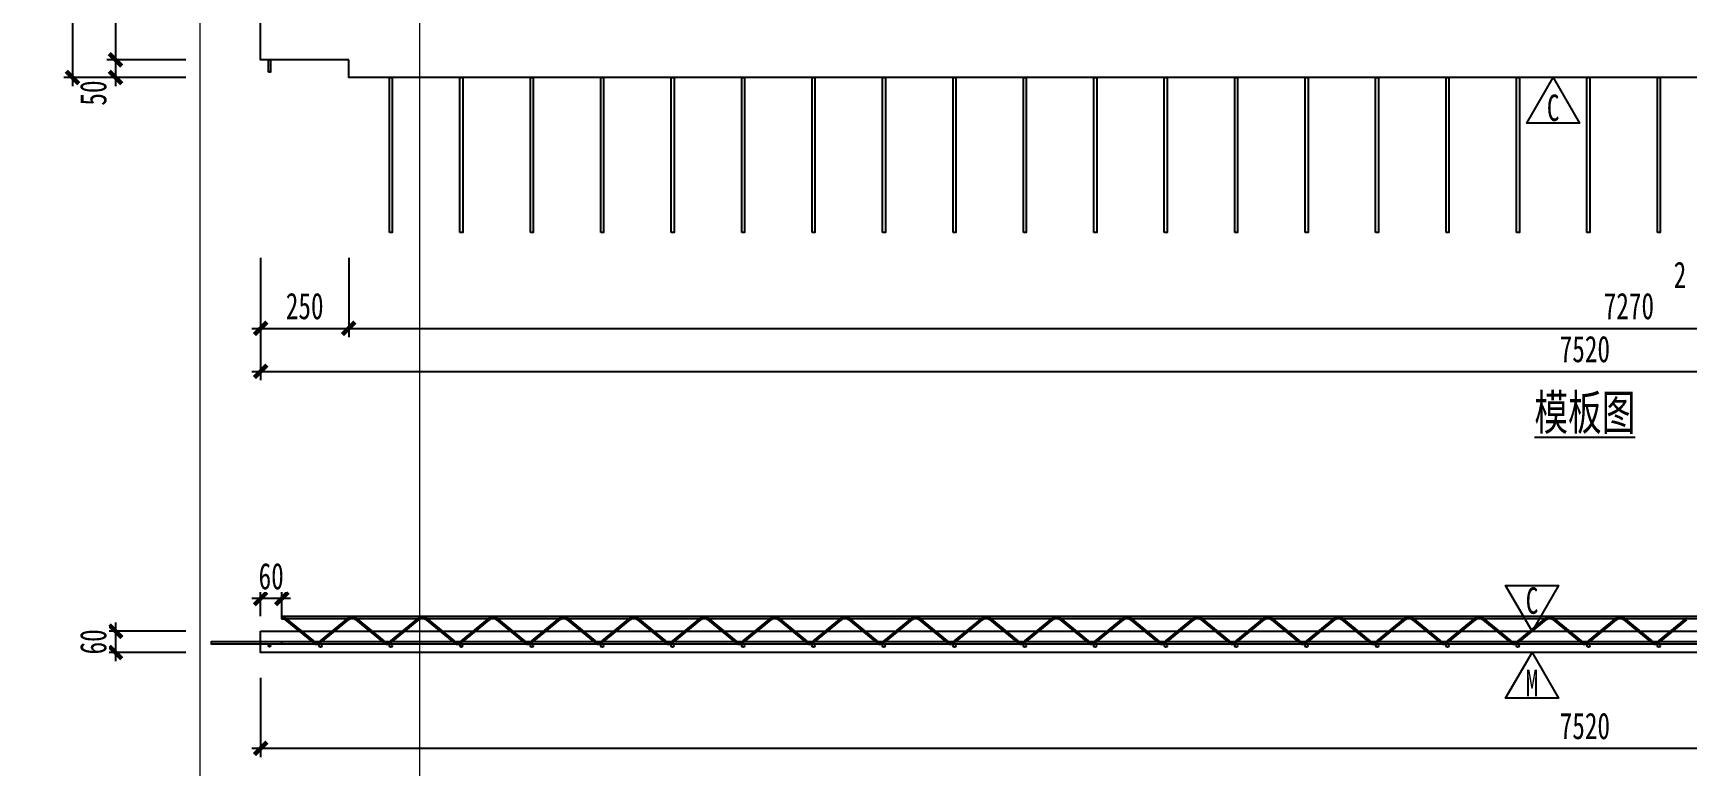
# Model space of a CAD drawing. Extents: x -524 to 129100, y -10500 to 1.
# Drawn here: x 113777 to 118472, y -5351 to -3271 of the extents above; entities that cross this region are included whole.
import ezdxf

# ---------------------------------------------------------------- set-up
doc = ezdxf.new("R2010")
doc.units = 0
doc.header["$LTSCALE"] = 250
doc.linetypes.add('BeePC_CENTER', pattern=[2, 1.25, -0.25, 0.25, -0.25])
doc.layers.get('0').update_dxf_attribs({"linetype": 'CONTINUOUS'})
doc.layers.get('Defpoints').update_dxf_attribs({"linetype": 'CONTINUOUS'})
for name, color, linetype in [('BeePC-CCBZ', 110, 'CONTINUOUS'), ('BeePC-GJ-LEVEL', 141, 'CONTINUOUS'), ('BeePC-GJ-Truss', 185, 'CONTINUOUS'), ('BeePC-TONG-ZT', 50, 'CONTINUOUS')]:
    doc.layers.add(name, color=color, linetype=linetype)
doc.layers.add('G-ANNO-TTLB', color=7, linetype='CONTINUOUS', lineweight=9)
doc.layers.add('G-ANNO-TTLB-THIN', color=7, linetype='CONTINUOUS', lineweight=9)
doc.styles.add('BeePC_Dim', font='simfang.ttf', dxfattribs={"width": 0.7})
doc.styles.add('BeePC_Text', font='simfang.ttf', dxfattribs={"width": 0.7})
doc.dimstyles.new('BeePC_DIM_25_25', dxfattribs={"dimtxt": 75, "dimasz": 25, "dimexe": 25, "dimexo": 0, "dimgap": 25, "dimtad": 1, "dimdec": 0, "dimzin": 0, "dimdsep": 46, "dimtxsty": 'BeePC_Dim', "dimblk": 'ARCHTICK', "dimcen": 0, "dimdle": 25, "dimclrt": 7, "dimadec": 0, "dimazin": 0, "dimtfac": 1, "dimtdec": 0, "dimtix": 1, "dimtmove": 2, "dimatfit": 3, "dimfxl": 250, "dimfxlon": 1, "dimtfill": 1, "dimtolj": 1, "dimtzin": 0, "dimarcsym": 0})

# ---------------------------------------------------------------- blocks, each defined once
blk = doc.blocks.new('A2-嗡嗡 - A2_嗡嗡-493291-DB1详图')
at = {"layer": 'G-ANNO-TTLB'}
blk.add_line((27.5, -513), (27.5, -113), dxfattribs=at)
at = {"layer": 'G-ANNO-TTLB-THIN'}
blk.add_line((2.5, -103), (2.5, -523), dxfattribs=at)
blk = doc.blocks.new('_ArchTick')
at = {"color": 0, "linetype": 'ByBlock', "const_width": 0.5}
blk.add_lwpolyline([(-0.71, -0.71), (0.71, 0.71)], dxfattribs=at)
blk = doc.blocks.new('*D231')
at = {"layer": 'BeePC-CCBZ', "color": 0, "lineweight": -2, "transparency": 16777216}
for p, q in [((121842.8, -3422.1), (121842.8, -3322.1)), ((121892.8, -3347.1), (121817.8, -3347.1)), ((121792.8, -3397.1), (121867.8, -3397.1))]:
    blk.add_line(p, q, dxfattribs=at)
at = {"layer": 'Defpoints', "color": 0, "transparency": 16777216}
for p in [(122357.8, -3347.1), (118182.6, -3397.1)]:
    blk.add_point(p, dxfattribs=at)
at = {"layer": 'BeePC-CCBZ', "color": 0, "lineweight": -2, "transparency": 16777216, "xscale": 25, "yscale": 25, "zscale": 25}
for p, rotation in [((121842.8, -3347.1), 270), ((121842.8, -3397.1), 90)]:
    blk.add_blockref('_ArchTick', p, dxfattribs=dict(at, rotation=rotation))
at = {"layer": 'BeePC-CCBZ', "color": 7, "linetype": 'BeePC_CENTER', "transparency": 16777216, "insert": (121779.9, -3372.1), "char_height": 75, "attachment_point": 5, "rotation": 90, "style": 'BeePC_Dim', "bg_fill": 3, "box_fill_scale": 1.1, "bg_fill_color": 256, "bg_fill_true_color": 13158600, "bg_fill_transparency": 0}
blk.add_mtext('\\A1;50', dxfattribs=at)
at = {"layer": 'Defpoints', "color": 0, "transparency": 16777216}
blk.add_point((121842.8, -3347.1), dxfattribs=at)
blk = doc.blocks.new('*D234')
at = {"layer": 'BeePC-CCBZ', "color": 0, "lineweight": -2, "transparency": 16777216}
for p, q in [((114422.8, -3909.1), (114422.8, -4134.1)), ((114672.8, -3909.1), (114672.8, -4134.1)), ((114397.8, -4109.1), (114697.8, -4109.1))]:
    blk.add_line(p, q, dxfattribs=at)
at = {"layer": 'Defpoints', "color": 0, "transparency": 16777216}
for p in [(114422.8, -2197.1), (114672.8, -3737.1), (114672.8, -4109.1)]:
    blk.add_point(p, dxfattribs=at)
at = {"layer": 'BeePC-CCBZ', "color": 0, "lineweight": -2, "transparency": 16777216, "xscale": 25, "yscale": 25, "zscale": 25, "rotation": 180}
blk.add_blockref('_ArchTick', (114422.8, -4109.1), dxfattribs=at)
at = {"layer": 'BeePC-CCBZ', "color": 0, "lineweight": -2, "transparency": 16777216, "xscale": 25, "yscale": 25, "zscale": 25}
blk.add_blockref('_ArchTick', (114672.8, -4109.1), dxfattribs=at)
at = {"layer": 'BeePC-CCBZ', "color": 7, "linetype": 'BeePC_CENTER', "transparency": 16777216, "insert": (114547.8, -4046.2), "char_height": 75, "attachment_point": 5, "style": 'BeePC_Dim', "bg_fill": 3, "box_fill_scale": 1.1, "bg_fill_color": 256, "bg_fill_true_color": 13158600, "bg_fill_transparency": 0}
blk.add_mtext('\\A1;250', dxfattribs=at)
blk = doc.blocks.new('*D235')
at = {"layer": 'BeePC-CCBZ', "color": 0, "lineweight": -2, "transparency": 16777216}
for p, q in [((114672.8, -3909.1), (114672.8, -4134.1)), ((121942.4, -3909.1), (121942.4, -4134.1)), ((114647.8, -4109.1), (121967.4, -4109.1))]:
    blk.add_line(p, q, dxfattribs=at)
at = {"layer": 'Defpoints', "color": 0, "transparency": 16777216}
for p in [(121942.4, -2197.1), (114672.8, -3737.1), (121942.4, -4109.1)]:
    blk.add_point(p, dxfattribs=at)
at = {"layer": 'BeePC-CCBZ', "color": 0, "lineweight": -2, "transparency": 16777216, "xscale": 25, "yscale": 25, "zscale": 25, "rotation": 180}
blk.add_blockref('_ArchTick', (114672.8, -4109.1), dxfattribs=at)
at = {"layer": 'BeePC-CCBZ', "color": 0, "lineweight": -2, "transparency": 16777216, "xscale": 25, "yscale": 25, "zscale": 25}
blk.add_blockref('_ArchTick', (121942.4, -4109.1), dxfattribs=at)
at = {"layer": 'BeePC-CCBZ', "color": 7, "linetype": 'BeePC_CENTER', "transparency": 16777216, "insert": (118307.6, -4046.2), "char_height": 75, "attachment_point": 5, "style": 'BeePC_Dim', "bg_fill": 3, "box_fill_scale": 1.1, "bg_fill_color": 256, "bg_fill_true_color": 13158600, "bg_fill_transparency": 0}
blk.add_mtext('\\A1;7270', dxfattribs=at)
blk = doc.blocks.new('*D236')
at = {"layer": 'BeePC-CCBZ', "color": 0, "lineweight": -2, "transparency": 16777216}
for p, q in [((114422.8, -4031.1), (114422.8, -4256.1)), ((121942.4, -4031.1), (121942.4, -4256.1)), ((114397.8, -4231.1), (121967.4, -4231.1))]:
    blk.add_line(p, q, dxfattribs=at)
at = {"layer": 'Defpoints', "color": 0, "transparency": 16777216}
for p in [(114422.8, -2197.1), (121942.4, -2197.1), (121942.4, -4231.1)]:
    blk.add_point(p, dxfattribs=at)
at = {"layer": 'BeePC-CCBZ', "color": 0, "lineweight": -2, "transparency": 16777216, "xscale": 25, "yscale": 25, "zscale": 25, "rotation": 180}
blk.add_blockref('_ArchTick', (114422.8, -4231.1), dxfattribs=at)
at = {"layer": 'BeePC-CCBZ', "color": 0, "lineweight": -2, "transparency": 16777216, "xscale": 25, "yscale": 25, "zscale": 25}
blk.add_blockref('_ArchTick', (121942.4, -4231.1), dxfattribs=at)
at = {"layer": 'BeePC-CCBZ', "color": 7, "linetype": 'BeePC_CENTER', "transparency": 16777216, "insert": (118182.6, -4168.2), "char_height": 75, "attachment_point": 5, "style": 'BeePC_Dim', "bg_fill": 3, "box_fill_scale": 1.1, "bg_fill_color": 256, "bg_fill_true_color": 13158600, "bg_fill_transparency": 0}
blk.add_mtext('\\A1;7520', dxfattribs=at)
blk = doc.blocks.new('*D237')
at = {"layer": 'BeePC-CCBZ', "color": 0, "lineweight": -2, "transparency": 16777216}
for p, q in [((114010.8, -972.1), (114010.8, -3372.1)), ((114210.8, -997.1), (113985.8, -997.1)), ((114210.8, -3347.1), (113985.8, -3347.1))]:
    blk.add_line(p, q, dxfattribs=at)
at = {"layer": 'Defpoints', "color": 0, "transparency": 16777216}
for p in [(118182.6, -997.1), (114010.8, -3347.1), (114332.8, -3347.1)]:
    blk.add_point(p, dxfattribs=at)
at = {"layer": 'BeePC-CCBZ', "color": 0, "lineweight": -2, "transparency": 16777216, "xscale": 25, "yscale": 25, "zscale": 25}
for p, rotation in [((114010.8, -997.1), 90), ((114010.8, -3347.1), 270)]:
    blk.add_blockref('_ArchTick', p, dxfattribs=dict(at, rotation=rotation))
at = {"layer": 'BeePC-CCBZ', "color": 7, "linetype": 'BeePC_CENTER', "transparency": 16777216, "insert": (113947.9, -2172.1), "char_height": 75, "attachment_point": 5, "rotation": 90, "style": 'BeePC_Dim', "bg_fill": 3, "box_fill_scale": 1.1, "bg_fill_color": 256, "bg_fill_true_color": 13158600, "bg_fill_transparency": 0}
blk.add_mtext('\\A1;2350', dxfattribs=at)
blk = doc.blocks.new('*D238')
at = {"layer": 'BeePC-CCBZ', "color": 0, "lineweight": -2, "transparency": 16777216}
for p, q in [((114010.8, -3322.1), (114010.8, -3422.1)), ((114210.8, -3347.1), (113985.8, -3347.1)), ((114210.8, -3397.1), (113985.8, -3397.1))]:
    blk.add_line(p, q, dxfattribs=at)
at = {"layer": 'Defpoints', "color": 0, "transparency": 16777216}
for p in [(114332.8, -3347.1), (118182.6, -3397.1)]:
    blk.add_point(p, dxfattribs=at)
at = {"layer": 'BeePC-CCBZ', "color": 0, "lineweight": -2, "transparency": 16777216, "xscale": 25, "yscale": 25, "zscale": 25}
for p, rotation in [((114010.8, -3347.1), 270), ((114010.8, -3397.1), 90)]:
    blk.add_blockref('_ArchTick', p, dxfattribs=dict(at, rotation=rotation))
at = {"layer": 'BeePC-CCBZ', "color": 7, "linetype": 'BeePC_CENTER', "transparency": 16777216, "insert": (113947.9, -3441.3), "char_height": 75, "attachment_point": 5, "rotation": 90, "style": 'BeePC_Dim', "bg_fill": 3, "box_fill_scale": 1.1, "bg_fill_color": 256, "bg_fill_true_color": 13158600, "bg_fill_transparency": 0}
blk.add_mtext('\\A1;50', dxfattribs=at)
at = {"layer": 'Defpoints', "color": 0, "transparency": 16777216}
blk.add_point((114010.8, -3397.1), dxfattribs=at)
blk = doc.blocks.new('*D239')
at = {"layer": 'BeePC-CCBZ', "color": 0, "lineweight": -2, "transparency": 16777216}
for p, q in [((113888.8, -972.1), (113888.8, -3422.1)), ((114088.8, -997.1), (113863.8, -997.1)), ((114088.8, -3397.1), (113863.8, -3397.1))]:
    blk.add_line(p, q, dxfattribs=at)
at = {"layer": 'Defpoints', "color": 0, "transparency": 16777216}
for p in [(118182.6, -997.1), (113888.8, -3397.1), (118182.6, -3397.1)]:
    blk.add_point(p, dxfattribs=at)
at = {"layer": 'BeePC-CCBZ', "color": 0, "lineweight": -2, "transparency": 16777216, "xscale": 25, "yscale": 25, "zscale": 25}
for p, rotation in [((113888.8, -997.1), 90), ((113888.8, -3397.1), 270)]:
    blk.add_blockref('_ArchTick', p, dxfattribs=dict(at, rotation=rotation))
at = {"layer": 'BeePC-CCBZ', "color": 7, "linetype": 'BeePC_CENTER', "transparency": 16777216, "insert": (113825.9, -2197.1), "char_height": 75, "attachment_point": 5, "rotation": 90, "style": 'BeePC_Dim', "bg_fill": 3, "box_fill_scale": 1.1, "bg_fill_color": 256, "bg_fill_true_color": 13158600, "bg_fill_transparency": 0}
blk.add_mtext('\\A1;2400', dxfattribs=at)
blk = doc.blocks.new('*D242')
at = {"layer": 'BeePC-CCBZ', "color": 0, "lineweight": -2, "transparency": 16777216}
for p, q in [((122204.4, -3097.1), (122429.4, -3097.1)), ((122404.4, -3072.1), (122404.4, -3422.1)), ((122204.4, -3397.1), (122429.4, -3397.1))]:
    blk.add_line(p, q, dxfattribs=at)
at = {"layer": 'Defpoints', "color": 0, "transparency": 16777216}
for p in [(115882.6, -3097.1), (118182.6, -3397.1), (122404.4, -3397.1)]:
    blk.add_point(p, dxfattribs=at)
at = {"layer": 'BeePC-CCBZ', "color": 0, "lineweight": -2, "transparency": 16777216, "xscale": 25, "yscale": 25, "zscale": 25}
for p, rotation in [((122404.4, -3097.1), 90), ((122404.4, -3397.1), 270)]:
    blk.add_blockref('_ArchTick', p, dxfattribs=dict(at, rotation=rotation))
at = {"layer": 'BeePC-CCBZ', "color": 7, "linetype": 'BeePC_CENTER', "transparency": 16777216, "insert": (122341.5, -3247.1), "char_height": 75, "attachment_point": 5, "rotation": 90, "style": 'BeePC_Dim', "bg_fill": 3, "box_fill_scale": 1.1, "bg_fill_color": 256, "bg_fill_true_color": 13158600, "bg_fill_transparency": 0}
blk.add_mtext('\\A1;300', dxfattribs=at)
blk = doc.blocks.new('*D243')
at = {"layer": 'BeePC-CCBZ', "color": 0, "lineweight": -2, "transparency": 16777216}
for p, q in [((114507.6, -4875.6), (114397.8, -4875.6)), ((114422.8, -4925.6), (114422.8, -4850.6)), ((114482.6, -4925.6), (114482.6, -4850.6))]:
    blk.add_line(p, q, dxfattribs=at)
at = {"layer": 'Defpoints', "color": 0, "transparency": 16777216}
for p in [(114482.6, -4929.6), (114422.8, -4998.6)]:
    blk.add_point(p, dxfattribs=at)
at = {"layer": 'BeePC-CCBZ', "color": 0, "lineweight": -2, "transparency": 16777216, "xscale": 25, "yscale": 25, "zscale": 25}
blk.add_blockref('_ArchTick', (114422.8, -4875.6), dxfattribs=at)
at = {"layer": 'BeePC-CCBZ', "color": 0, "lineweight": -2, "transparency": 16777216, "xscale": 25, "yscale": 25, "zscale": 25, "rotation": 180}
blk.add_blockref('_ArchTick', (114482.6, -4875.6), dxfattribs=at)
at = {"layer": 'BeePC-CCBZ', "color": 7, "linetype": 'BeePC_CENTER', "transparency": 16777216, "insert": (114452.7, -4812.7), "char_height": 75, "attachment_point": 5, "style": 'BeePC_Dim', "bg_fill": 3, "box_fill_scale": 1.1, "bg_fill_color": 256, "bg_fill_true_color": 13158600, "bg_fill_transparency": 0}
blk.add_mtext('\\A1;60', dxfattribs=at)
at = {"layer": 'Defpoints', "color": 0, "transparency": 16777216}
blk.add_point((114422.8, -4875.6), dxfattribs=at)
blk = doc.blocks.new('*D245')
at = {"layer": 'BeePC-CCBZ', "color": 0, "lineweight": -2, "transparency": 16777216}
for p, q in [((114422.8, -5100.6), (114422.8, -5325.6)), ((121942.4, -5100.6), (121942.4, -5325.6)), ((114397.8, -5300.6), (121967.4, -5300.6))]:
    blk.add_line(p, q, dxfattribs=at)
at = {"layer": 'Defpoints', "color": 0, "transparency": 16777216}
for p in [(114422.8, -4998.6), (121942.4, -4998.6), (121942.4, -5300.6)]:
    blk.add_point(p, dxfattribs=at)
at = {"layer": 'BeePC-CCBZ', "color": 0, "lineweight": -2, "transparency": 16777216, "xscale": 25, "yscale": 25, "zscale": 25, "rotation": 180}
blk.add_blockref('_ArchTick', (114422.8, -5300.6), dxfattribs=at)
at = {"layer": 'BeePC-CCBZ', "color": 0, "lineweight": -2, "transparency": 16777216, "xscale": 25, "yscale": 25, "zscale": 25}
blk.add_blockref('_ArchTick', (121942.4, -5300.6), dxfattribs=at)
at = {"layer": 'BeePC-CCBZ', "color": 7, "linetype": 'BeePC_CENTER', "transparency": 16777216, "insert": (118182.6, -5237.7), "char_height": 75, "attachment_point": 5, "style": 'BeePC_Dim', "bg_fill": 3, "box_fill_scale": 1.1, "bg_fill_color": 256, "bg_fill_true_color": 13158600, "bg_fill_transparency": 0}
blk.add_mtext('\\A1;7520', dxfattribs=at)
blk = doc.blocks.new('*D246')
at = {"layer": 'BeePC-CCBZ', "color": 0, "lineweight": -2, "transparency": 16777216}
for p, q in [((114210.8, -4968.6), (113985.8, -4968.6)), ((114010.8, -4943.6), (114010.8, -5053.6)), ((114210.8, -5028.6), (113985.8, -5028.6))]:
    blk.add_line(p, q, dxfattribs=at)
at = {"layer": 'Defpoints', "color": 0, "transparency": 16777216}
for p in [(118182.6, -4968.6), (118182.6, -5028.6)]:
    blk.add_point(p, dxfattribs=at)
at = {"layer": 'BeePC-CCBZ', "color": 0, "lineweight": -2, "transparency": 16777216, "xscale": 25, "yscale": 25, "zscale": 25}
for p, rotation in [((114010.8, -4968.6), 270), ((114010.8, -5028.6), 90)]:
    blk.add_blockref('_ArchTick', p, dxfattribs=dict(at, rotation=rotation))
at = {"layer": 'BeePC-CCBZ', "color": 7, "linetype": 'BeePC_CENTER', "transparency": 16777216, "insert": (113947.9, -4998.6), "char_height": 75, "attachment_point": 5, "rotation": 90, "style": 'BeePC_Dim', "bg_fill": 3, "box_fill_scale": 1.1, "bg_fill_color": 256, "bg_fill_true_color": 13158600, "bg_fill_transparency": 0}
blk.add_mtext('\\A1;60', dxfattribs=at)
at = {"layer": 'Defpoints', "color": 0, "transparency": 16777216}
blk.add_point((114010.8, -5028.6), dxfattribs=at)

msp = doc.modelspace()

# ---------------------------------------------------------------- block references
at = {"xscale": 25, "yscale": 25, "zscale": 25}
msp.add_blockref('A2-嗡嗡 - A2_嗡嗡-493291-DB1详图', (114187.5, 2575), dxfattribs=at)

# ---------------------------------------------------------------- next in the draw order: linework, layer by layer
for points in [[(118092.6, -3397.1, 0), (118167.6, -3527, 0), (118017.6, -3527, 0)], [(118032.6, -4968.6, 0), (117957.6, -4838.7, 0), (118107.6, -4838.7, 0)], [(118032.6, -5028.6, 0), (118107.6, -5158.5, 0), (117957.6, -5158.5, 0)]]:
    msp.add_polyline3d(points, close=True)
at = {"layer": 'BeePC-GJ-LEVEL'}
for points in [[(114444.8, -3382.1), (114444.8, -3347.1), (114450.8, -3347.1), (114450.8, -3382.1), (114444.8, -3382.1)], [(114788.6, -3837.1), (114788.6, -3397.1), (114796.6, -3397.1), (114796.6, -3837.1), (114788.6, -3837.1)], [(114988.6, -3837.1), (114988.6, -3397.1), (114996.6, -3397.1), (114996.6, -3837.1), (114988.6, -3837.1)], [(115188.6, -3837.1), (115188.6, -3397.1), (115196.6, -3397.1), (115196.6, -3837.1), (115188.6, -3837.1)], [(115388.6, -3837.1), (115388.6, -3397.1), (115396.6, -3397.1), (115396.6, -3837.1), (115388.6, -3837.1)], [(115588.6, -3837.1), (115588.6, -3397.1), (115596.6, -3397.1), (115596.6, -3837.1), (115588.6, -3837.1)], [(115788.6, -3837.1), (115788.6, -3397.1), (115796.6, -3397.1), (115796.6, -3837.1), (115788.6, -3837.1)], [(115988.6, -3837.1), (115988.6, -3397.1), (115996.6, -3397.1), (115996.6, -3837.1), (115988.6, -3837.1)], [(116188.6, -3837.1), (116188.6, -3397.1), (116196.6, -3397.1), (116196.6, -3837.1), (116188.6, -3837.1)], [(116388.6, -3837.1), (116388.6, -3397.1), (116396.6, -3397.1), (116396.6, -3837.1), (116388.6, -3837.1)], [(116588.6, -3837.1), (116588.6, -3397.1), (116596.6, -3397.1), (116596.6, -3837.1), (116588.6, -3837.1)], [(116788.6, -3837.1), (116788.6, -3397.1), (116796.6, -3397.1), (116796.6, -3837.1), (116788.6, -3837.1)], [(116988.6, -3837.1), (116988.6, -3397.1), (116996.6, -3397.1), (116996.6, -3837.1), (116988.6, -3837.1)], [(117188.6, -3837.1), (117188.6, -3397.1), (117196.6, -3397.1), (117196.6, -3837.1), (117188.6, -3837.1)], [(117388.6, -3837.1), (117388.6, -3397.1), (117396.6, -3397.1), (117396.6, -3837.1), (117388.6, -3837.1)], [(117588.6, -3837.1), (117588.6, -3397.1), (117596.6, -3397.1), (117596.6, -3837.1), (117588.6, -3837.1)], [(117788.6, -3837.1), (117788.6, -3397.1), (117796.6, -3397.1), (117796.6, -3837.1), (117788.6, -3837.1)], [(117988.6, -3837.1), (117988.6, -3397.1), (117996.6, -3397.1), (117996.6, -3837.1), (117988.6, -3837.1)], [(118188.6, -3837.1), (118188.6, -3397.1), (118196.6, -3397.1), (118196.6, -3837.1), (118188.6, -3837.1)], [(118388.6, -3837.1), (118388.6, -3397.1), (118396.6, -3397.1), (118396.6, -3837.1), (118388.6, -3837.1)], [(122132.4, -5005.6), (114282.8, -5005.6), (114282.8, -4997.6), (122132.4, -4997.6), (122132.4, -5005.6)]]:
    msp.add_lwpolyline(points, dxfattribs=at)
for centre, radius in [((114447.8, -5009.6), 3), ((114447.8, -5009.6), 3), ((114447.8, -5009.6), 3), ((114592.6, -5009.6), 4), ((114792.6, -5009.6), 4), ((114992.6, -5009.6), 4), ((115192.6, -5009.6), 4), ((115392.6, -5009.6), 4), ((115592.6, -5009.6), 4), ((115792.6, -5009.6), 4), ((115992.6, -5009.6), 4), ((116192.6, -5009.6), 4), ((116392.6, -5009.6), 4), ((116592.6, -5009.6), 4), ((116792.6, -5009.6), 4), ((116992.6, -5009.6), 4), ((117192.6, -5009.6), 4), ((117392.6, -5009.6), 4), ((117592.6, -5009.6), 4), ((117792.6, -5009.6), 4), ((117992.6, -5009.6), 4), ((118192.6, -5009.6), 4), ((118392.6, -5009.6), 4)]:
    msp.add_circle(centre, radius, dxfattribs=at)
at = {"layer": 'BeePC-GJ-Truss'}
for points in [[(114482.6, -4925.6), (121882.6, -4925.6), (121882.6, -4933.6), (114482.6, -4933.6), (114482.6, -4925.6)], [(114482.6, -4926.9), (114486.8, -4927.5), (114490, -4928.7), (114492.8, -4930.5), (114572.4, -4995.8)], [(114482.6, -4932.9), (114486.8, -4933.1), (114490.1, -4934.4), (114492.8, -4936.5), (114572.4, -5001.8), (114575.2, -5003.6), (114578.4, -5004.9), (114582.6, -5005.6)], [(114582.6, -5005.6), (114586, -5005.1), (114589.2, -5004), (114592.8, -5001.8), (114672.4, -4936.5)], [(114592.8, -4995.8), (114672.4, -4930.5)], [(114692.8, -4930.5), (114772.4, -4995.8)], [(114692.8, -4936.5), (114772.4, -5001.8), (114775.2, -5003.6), (114778.4, -5004.9), (114782.6, -5005.6)], [(114782.6, -5005.6), (114786, -5005.1), (114789.2, -5004), (114792.8, -5001.8), (114872.4, -4936.5)], [(114792.8, -4995.8), (114872.4, -4930.5)], [(114892.8, -4930.5), (114972.4, -4995.8)], [(114892.8, -4936.5), (114972.4, -5001.8), (114975.2, -5003.6), (114978.4, -5004.9), (114982.6, -5005.6)], [(114982.6, -5005.6), (114986, -5005.1), (114989.2, -5004), (114992.8, -5001.8), (115072.4, -4936.5)], [(114992.8, -4995.8), (115072.4, -4930.5)], [(115092.8, -4930.5), (115172.4, -4995.8)], [(115092.8, -4936.5), (115172.4, -5001.8), (115175.2, -5003.6), (115178.4, -5004.9), (115182.6, -5005.6)], [(115182.6, -5005.6), (115186, -5005.1), (115189.2, -5004), (115192.8, -5001.8), (115272.4, -4936.5)], [(115192.8, -4995.8), (115272.4, -4930.5)], [(115292.8, -4930.5), (115372.4, -4995.8)], [(115292.8, -4936.5), (115372.4, -5001.8), (115375.2, -5003.6), (115378.4, -5004.9), (115382.6, -5005.6)], [(115382.6, -5005.6), (115386, -5005.1), (115389.2, -5004), (115392.8, -5001.8), (115472.4, -4936.5)], [(115392.8, -4995.8), (115472.4, -4930.5)], [(115492.8, -4930.5), (115572.4, -4995.8)], [(115492.8, -4936.5), (115572.4, -5001.8), (115575.2, -5003.6), (115578.4, -5004.9), (115582.6, -5005.6)], [(115582.6, -5005.6), (115586, -5005.1), (115589.2, -5004), (115592.8, -5001.8), (115672.4, -4936.5)], [(115592.8, -4995.8), (115672.4, -4930.5)], [(115692.8, -4930.5), (115772.4, -4995.8)], [(115692.8, -4936.5), (115772.4, -5001.8), (115775.2, -5003.6), (115778.4, -5004.9), (115782.6, -5005.6)], [(115782.6, -5005.6), (115786, -5005.1), (115789.2, -5004), (115792.8, -5001.8), (115872.4, -4936.5)], [(115792.8, -4995.8), (115872.4, -4930.5)], [(115892.8, -4930.5), (115972.4, -4995.8)], [(115892.8, -4936.5), (115972.4, -5001.8), (115975.2, -5003.6), (115978.4, -5004.9), (115982.6, -5005.6)], [(115982.6, -5005.6), (115986, -5005.1), (115989.2, -5004), (115992.8, -5001.8), (116072.4, -4936.5)], [(115992.8, -4995.8), (116072.4, -4930.5)], [(116092.8, -4930.5), (116172.4, -4995.8)], [(116092.8, -4936.5), (116172.4, -5001.8), (116175.2, -5003.6), (116178.4, -5004.9), (116182.6, -5005.6)], [(116182.6, -5005.6), (116186, -5005.1), (116189.2, -5004), (116192.8, -5001.8), (116272.4, -4936.5)], [(116192.8, -4995.8), (116272.4, -4930.5)], [(116292.8, -4930.5), (116372.4, -4995.8)], [(116292.8, -4936.5), (116372.4, -5001.8), (116375.2, -5003.6), (116378.4, -5004.9), (116382.6, -5005.6)], [(116382.6, -5005.6), (116386, -5005.1), (116389.2, -5004), (116392.8, -5001.8), (116472.4, -4936.5)], [(116392.8, -4995.8), (116472.4, -4930.5)], [(116492.8, -4930.5), (116572.4, -4995.8)], [(116492.8, -4936.5), (116572.4, -5001.8), (116575.2, -5003.6), (116578.4, -5004.9), (116582.6, -5005.6)], [(116582.6, -5005.6), (116586, -5005.1), (116589.2, -5004), (116592.8, -5001.8), (116672.4, -4936.5)], [(116592.8, -4995.8), (116672.4, -4930.5)], [(116692.8, -4930.5), (116772.4, -4995.8)], [(116692.8, -4936.5), (116772.4, -5001.8), (116775.2, -5003.6), (116778.4, -5004.9), (116782.6, -5005.6)], [(116782.6, -5005.6), (116786, -5005.1), (116789.2, -5004), (116792.8, -5001.8), (116872.4, -4936.5)], [(116792.8, -4995.8), (116872.4, -4930.5)], [(116892.8, -4930.5), (116972.4, -4995.8)], [(116892.8, -4936.5), (116972.4, -5001.8), (116975.2, -5003.6), (116978.4, -5004.9), (116982.6, -5005.6)], [(116982.6, -5005.6), (116986, -5005.1), (116989.2, -5004), (116992.8, -5001.8), (117072.4, -4936.5)], [(116992.8, -4995.8), (117072.4, -4930.5)], [(117092.8, -4930.5), (117172.4, -4995.8)], [(117092.8, -4936.5), (117172.4, -5001.8), (117175.2, -5003.6), (117178.4, -5004.9), (117182.6, -5005.6)], [(117182.6, -5005.6), (117186, -5005.1), (117189.2, -5004), (117192.8, -5001.8), (117272.4, -4936.5)], [(117192.8, -4995.8), (117272.4, -4930.5)], [(117292.8, -4930.5), (117372.4, -4995.8)], [(117292.8, -4936.5), (117372.4, -5001.8), (117375.2, -5003.6), (117378.4, -5004.9), (117382.6, -5005.6)], [(117382.6, -5005.6), (117386, -5005.1), (117389.2, -5004), (117392.8, -5001.8), (117472.4, -4936.5)], [(117392.8, -4995.8), (117472.4, -4930.5)], [(117492.8, -4930.5), (117572.4, -4995.8)], [(117492.8, -4936.5), (117572.4, -5001.8), (117575.2, -5003.6), (117578.4, -5004.9), (117582.6, -5005.6)], [(117582.6, -5005.6), (117586, -5005.1), (117589.2, -5004), (117592.8, -5001.8), (117672.4, -4936.5)], [(117592.8, -4995.8), (117672.4, -4930.5)], [(117692.8, -4930.5), (117772.4, -4995.8)], [(117692.8, -4936.5), (117772.4, -5001.8), (117775.2, -5003.6), (117778.4, -5004.9), (117782.6, -5005.6)], [(117782.6, -5005.6), (117786, -5005.1), (117789.2, -5004), (117792.8, -5001.8), (117872.4, -4936.5)], [(117792.8, -4995.8), (117872.4, -4930.5)], [(117892.8, -4930.5), (117972.4, -4995.8)], [(117892.8, -4936.5), (117972.4, -5001.8), (117975.2, -5003.6), (117978.4, -5004.9), (117982.6, -5005.6)], [(117982.6, -5005.6), (117986, -5005.1), (117989.2, -5004), (117992.8, -5001.8), (118072.4, -4936.5)], [(117992.8, -4995.8), (118072.4, -4930.5)], [(118092.8, -4930.5), (118172.4, -4995.8)], [(118092.8, -4936.5), (118172.4, -5001.8), (118175.2, -5003.6), (118178.4, -5004.9), (118182.6, -5005.6)], [(118182.6, -5005.6), (118186, -5005.1), (118189.2, -5004), (118192.8, -5001.8), (118272.4, -4936.5)], [(118192.8, -4995.8), (118272.4, -4930.5)], [(118292.8, -4930.5), (118372.4, -4995.8)], [(118292.8, -4936.5), (118372.4, -5001.8), (118375.2, -5003.6), (118378.4, -5004.9), (118382.6, -5005.6)], [(118382.6, -5005.6), (118386, -5005.1), (118389.2, -5004), (118392.8, -5001.8), (118472.4, -4936.5)], [(118392.8, -4995.8), (118472.4, -4930.5)], [(114482.6, -4997.6), (121882.6, -4997.6), (121882.6, -5005.6), (114482.6, -5005.6), (114482.6, -4997.6)]]:
    msp.add_lwpolyline(points, dxfattribs=at)
for centre, major_axis, start_param, end_param in [((114683.8, -4943.8), (18, 0), 1.635672, 2.256488), ((114683.8, -4943.8), (18, 0), 1.635672, 2.256488), ((114681.4, -4943.8), (18, 0), 0.885104, 1.50592), ((114681.4, -4943.8), (18, 0), 0.885104, 1.50592), ((114883.8, -4943.8), (18, 0), 1.635672, 2.256488), ((114883.8, -4943.8), (18, 0), 1.635672, 2.256488), ((114881.4, -4943.8), (18, 0), 0.885104, 1.50592), ((114881.4, -4943.8), (18, 0), 0.885104, 1.50592), ((115083.8, -4943.8), (18, 0), 1.635672, 2.256488), ((115083.8, -4943.8), (18, 0), 1.635672, 2.256488), ((115081.4, -4943.8), (18, 0), 0.885104, 1.50592), ((115081.4, -4943.8), (18, 0), 0.885104, 1.50592), ((115283.8, -4943.8), (18, 0), 1.635672, 2.256488), ((115283.8, -4943.8), (18, 0), 1.635672, 2.256488), ((115281.4, -4943.8), (18, 0), 0.885104, 1.50592), ((115281.4, -4943.8), (18, 0), 0.885104, 1.50592), ((115483.8, -4943.8), (18, 0), 1.635672, 2.256488), ((115483.8, -4943.8), (18, 0), 1.635672, 2.256488), ((115481.4, -4943.8), (18, 0), 0.885104, 1.50592), ((115481.4, -4943.8), (18, 0), 0.885104, 1.50592), ((115683.8, -4943.8), (18, 0), 1.635672, 2.256488), ((115683.8, -4943.8), (18, 0), 1.635672, 2.256488), ((115681.4, -4943.8), (18, 0), 0.885104, 1.50592), ((115681.4, -4943.8), (18, 0), 0.885104, 1.50592), ((115883.8, -4943.8), (18, 0), 1.635672, 2.256488), ((115883.8, -4943.8), (18, 0), 1.635672, 2.256488), ((115881.4, -4943.8), (18, 0), 0.885104, 1.50592), ((115881.4, -4943.8), (18, 0), 0.885104, 1.50592), ((116083.8, -4943.8), (18, 0), 1.635672, 2.256488), ((116083.8, -4943.8), (18, 0), 1.635672, 2.256488), ((116081.4, -4943.8), (18, 0), 0.885104, 1.50592), ((116081.4, -4943.8), (18, 0), 0.885104, 1.50592), ((116283.8, -4943.8), (18, 0), 1.635672, 2.256488), ((116283.8, -4943.8), (18, 0), 1.635672, 2.256488), ((116281.4, -4943.8), (18, 0), 0.885104, 1.50592), ((116281.4, -4943.8), (18, 0), 0.885104, 1.50592), ((116483.8, -4943.8), (18, 0), 1.635672, 2.256488), ((116483.8, -4943.8), (18, 0), 1.635672, 2.256488), ((116481.4, -4943.8), (18, 0), 0.885104, 1.50592), ((116481.4, -4943.8), (18, 0), 0.885104, 1.50592), ((116683.8, -4943.8), (18, 0), 1.635672, 2.256488), ((116683.8, -4943.8), (18, 0), 1.635672, 2.256488), ((116681.4, -4943.8), (18, 0), 0.885104, 1.50592), ((116681.4, -4943.8), (18, 0), 0.885104, 1.50592), ((116883.8, -4943.8), (18, 0), 1.635672, 2.256488), ((116883.8, -4943.8), (18, 0), 1.635672, 2.256488), ((116881.4, -4943.8), (18, 0), 0.885104, 1.50592), ((116881.4, -4943.8), (18, 0), 0.885104, 1.50592), ((117083.8, -4943.8), (18, 0), 1.635672, 2.256488), ((117083.8, -4943.8), (18, 0), 1.635672, 2.256488), ((117081.4, -4943.8), (18, 0), 0.885104, 1.50592), ((117081.4, -4943.8), (18, 0), 0.885104, 1.50592), ((117283.8, -4943.8), (18, 0), 1.635672, 2.256488), ((117283.8, -4943.8), (18, 0), 1.635672, 2.256488), ((117281.4, -4943.8), (18, 0), 0.885104, 1.50592), ((117281.4, -4943.8), (18, 0), 0.885104, 1.50592), ((117483.8, -4943.8), (18, 0), 1.635672, 2.256488), ((117483.8, -4943.8), (18, 0), 1.635672, 2.256488), ((117481.4, -4943.8), (18, 0), 0.885104, 1.50592), ((117481.4, -4943.8), (18, 0), 0.885104, 1.50592), ((117683.8, -4943.8), (18, 0), 1.635672, 2.256488), ((117683.8, -4943.8), (18, 0), 1.635672, 2.256488), ((117681.4, -4943.8), (18, 0), 0.885104, 1.50592), ((117681.4, -4943.8), (18, 0), 0.885104, 1.50592), ((117883.8, -4943.8), (18, 0), 1.635672, 2.256488), ((117883.8, -4943.8), (18, 0), 1.635672, 2.256488), ((117881.4, -4943.8), (18, 0), 0.885104, 1.50592), ((117881.4, -4943.8), (18, 0), 0.885104, 1.50592), ((118083.8, -4943.8), (18, 0), 1.635672, 2.256488), ((118083.8, -4943.8), (18, 0), 1.635672, 2.256488), ((118081.4, -4943.8), (18, 0), 0.885104, 1.50592), ((118081.4, -4943.8), (18, 0), 0.885104, 1.50592), ((118283.8, -4943.8), (18, 0), 1.635672, 2.256488), ((118283.8, -4943.8), (18, 0), 1.635672, 2.256488), ((118281.4, -4943.8), (18, 0), 0.885104, 1.50592), ((118281.4, -4943.8), (18, 0), 0.885104, 1.50592), ((114681.4, -4944.1), (12, 0), 1.470144, 2.422017), ((114681.4, -4944.1), (12, 0), 1.470144, 2.422017), ((114683.8, -4944.1), (12, 0), 0.719576, 1.671449), ((114683.8, -4944.1), (12, 0), 0.719576, 1.671449), ((114881.4, -4944.1), (12, 0), 1.470144, 2.422017), ((114881.4, -4944.1), (12, 0), 1.470144, 2.422017), ((114883.8, -4944.1), (12, 0), 0.719576, 1.671449), ((114883.8, -4944.1), (12, 0), 0.719576, 1.671449), ((115081.4, -4944.1), (12, 0), 1.470144, 2.422017), ((115081.4, -4944.1), (12, 0), 1.470144, 2.422017), ((115083.8, -4944.1), (12, 0), 0.719576, 1.671449), ((115083.8, -4944.1), (12, 0), 0.719576, 1.671449), ((115281.4, -4944.1), (12, 0), 1.470144, 2.422017), ((115281.4, -4944.1), (12, 0), 1.470144, 2.422017), ((115283.8, -4944.1), (12, 0), 0.719576, 1.671449), ((115283.8, -4944.1), (12, 0), 0.719576, 1.671449), ((115481.4, -4944.1), (12, 0), 1.470144, 2.422017), ((115481.4, -4944.1), (12, 0), 1.470144, 2.422017), ((115483.8, -4944.1), (12, 0), 0.719576, 1.671449), ((115483.8, -4944.1), (12, 0), 0.719576, 1.671449), ((115681.4, -4944.1), (12, 0), 1.470144, 2.422017), ((115681.4, -4944.1), (12, 0), 1.470144, 2.422017), ((115683.8, -4944.1), (12, 0), 0.719576, 1.671449), ((115683.8, -4944.1), (12, 0), 0.719576, 1.671449), ((115881.4, -4944.1), (12, 0), 1.470144, 2.422017), ((115881.4, -4944.1), (12, 0), 1.470144, 2.422017), ((115883.8, -4944.1), (12, 0), 0.719576, 1.671449), ((115883.8, -4944.1), (12, 0), 0.719576, 1.671449), ((116081.4, -4944.1), (12, 0), 1.470144, 2.422017), ((116081.4, -4944.1), (12, 0), 1.470144, 2.422017), ((116083.8, -4944.1), (12, 0), 0.719576, 1.671449), ((116083.8, -4944.1), (12, 0), 0.719576, 1.671449), ((116281.4, -4944.1), (12, 0), 1.470144, 2.422017), ((116281.4, -4944.1), (12, 0), 1.470144, 2.422017), ((116283.8, -4944.1), (12, 0), 0.719576, 1.671449), ((116283.8, -4944.1), (12, 0), 0.719576, 1.671449), ((116481.4, -4944.1), (12, 0), 1.470144, 2.422017), ((116481.4, -4944.1), (12, 0), 1.470144, 2.422017), ((116483.8, -4944.1), (12, 0), 0.719576, 1.671449), ((116483.8, -4944.1), (12, 0), 0.719576, 1.671449), ((116681.4, -4944.1), (12, 0), 1.470144, 2.422017), ((116681.4, -4944.1), (12, 0), 1.470144, 2.422017), ((116683.8, -4944.1), (12, 0), 0.719576, 1.671449), ((116683.8, -4944.1), (12, 0), 0.719576, 1.671449), ((116881.4, -4944.1), (12, 0), 1.470144, 2.422017), ((116881.4, -4944.1), (12, 0), 1.470144, 2.422017), ((116883.8, -4944.1), (12, 0), 0.719576, 1.671449), ((116883.8, -4944.1), (12, 0), 0.719576, 1.671449), ((117081.4, -4944.1), (12, 0), 1.470144, 2.422017), ((117081.4, -4944.1), (12, 0), 1.470144, 2.422017), ((117083.8, -4944.1), (12, 0), 0.719576, 1.671449), ((117083.8, -4944.1), (12, 0), 0.719576, 1.671449), ((117281.4, -4944.1), (12, 0), 1.470144, 2.422017), ((117281.4, -4944.1), (12, 0), 1.470144, 2.422017), ((117283.8, -4944.1), (12, 0), 0.719576, 1.671449), ((117283.8, -4944.1), (12, 0), 0.719576, 1.671449), ((117481.4, -4944.1), (12, 0), 1.470144, 2.422017), ((117481.4, -4944.1), (12, 0), 1.470144, 2.422017), ((117483.8, -4944.1), (12, 0), 0.719576, 1.671449), ((117483.8, -4944.1), (12, 0), 0.719576, 1.671449), ((117681.4, -4944.1), (12, 0), 1.470144, 2.422017), ((117681.4, -4944.1), (12, 0), 1.470144, 2.422017), ((117683.8, -4944.1), (12, 0), 0.719576, 1.671449), ((117683.8, -4944.1), (12, 0), 0.719576, 1.671449), ((117881.4, -4944.1), (12, 0), 1.470144, 2.422017), ((117881.4, -4944.1), (12, 0), 1.470144, 2.422017), ((117883.8, -4944.1), (12, 0), 0.719576, 1.671449), ((117883.8, -4944.1), (12, 0), 0.719576, 1.671449), ((118081.4, -4944.1), (12, 0), 1.470144, 2.422017), ((118081.4, -4944.1), (12, 0), 1.470144, 2.422017), ((118083.8, -4944.1), (12, 0), 0.719576, 1.671449), ((118083.8, -4944.1), (12, 0), 0.719576, 1.671449), ((118281.4, -4944.1), (12, 0), 1.470144, 2.422017), ((118281.4, -4944.1), (12, 0), 1.470144, 2.422017), ((118283.8, -4944.1), (12, 0), 0.719576, 1.671449), ((118283.8, -4944.1), (12, 0), 0.719576, 1.671449), ((114581.4, -4988.2), (12, 0), 3.861169, 4.813041), ((114581.4, -4988.2), (12, 0), 3.861169, 4.813041), ((114583.8, -4988.2), (12, 0), 4.611737, 5.563609), ((114583.8, -4988.2), (12, 0), 4.611737, 5.563609), ((114781.4, -4988.2), (12, 0), 3.861169, 4.813041), ((114781.4, -4988.2), (12, 0), 3.861169, 4.813041), ((114783.8, -4988.2), (12, 0), 4.611737, 5.563609), ((114783.8, -4988.2), (12, 0), 4.611737, 5.563609), ((114981.4, -4988.2), (12, 0), 3.861169, 4.813041), ((114981.4, -4988.2), (12, 0), 3.861169, 4.813041), ((114983.8, -4988.2), (12, 0), 4.611737, 5.563609), ((114983.8, -4988.2), (12, 0), 4.611737, 5.563609), ((115181.4, -4988.2), (12, 0), 3.861169, 4.813041), ((115181.4, -4988.2), (12, 0), 3.861169, 4.813041), ((115183.8, -4988.2), (12, 0), 4.611737, 5.563609), ((115183.8, -4988.2), (12, 0), 4.611737, 5.563609), ((115381.4, -4988.2), (12, 0), 3.861169, 4.813041), ((115381.4, -4988.2), (12, 0), 3.861169, 4.813041), ((115383.8, -4988.2), (12, 0), 4.611737, 5.563609), ((115383.8, -4988.2), (12, 0), 4.611737, 5.563609), ((115581.4, -4988.2), (12, 0), 3.861169, 4.813041), ((115581.4, -4988.2), (12, 0), 3.861169, 4.813041), ((115583.8, -4988.2), (12, 0), 4.611737, 5.563609), ((115583.8, -4988.2), (12, 0), 4.611737, 5.563609), ((115781.4, -4988.2), (12, 0), 3.861169, 4.813041), ((115781.4, -4988.2), (12, 0), 3.861169, 4.813041), ((115783.8, -4988.2), (12, 0), 4.611737, 5.563609), ((115783.8, -4988.2), (12, 0), 4.611737, 5.563609), ((115981.4, -4988.2), (12, 0), 3.861169, 4.813041), ((115981.4, -4988.2), (12, 0), 3.861169, 4.813041), ((115983.8, -4988.2), (12, 0), 4.611737, 5.563609), ((115983.8, -4988.2), (12, 0), 4.611737, 5.563609), ((116181.4, -4988.2), (12, 0), 3.861169, 4.813041), ((116181.4, -4988.2), (12, 0), 3.861169, 4.813041), ((116183.8, -4988.2), (12, 0), 4.611737, 5.563609), ((116183.8, -4988.2), (12, 0), 4.611737, 5.563609), ((116381.4, -4988.2), (12, 0), 3.861169, 4.813041), ((116381.4, -4988.2), (12, 0), 3.861169, 4.813041), ((116383.8, -4988.2), (12, 0), 4.611737, 5.563609), ((116383.8, -4988.2), (12, 0), 4.611737, 5.563609), ((116581.4, -4988.2), (12, 0), 3.861169, 4.813041), ((116581.4, -4988.2), (12, 0), 3.861169, 4.813041), ((116583.8, -4988.2), (12, 0), 4.611737, 5.563609), ((116583.8, -4988.2), (12, 0), 4.611737, 5.563609), ((116781.4, -4988.2), (12, 0), 3.861169, 4.813041), ((116781.4, -4988.2), (12, 0), 3.861169, 4.813041), ((116783.8, -4988.2), (12, 0), 4.611737, 5.563609), ((116783.8, -4988.2), (12, 0), 4.611737, 5.563609), ((116981.4, -4988.2), (12, 0), 3.861169, 4.813041), ((116981.4, -4988.2), (12, 0), 3.861169, 4.813041), ((116983.8, -4988.2), (12, 0), 4.611737, 5.563609), ((116983.8, -4988.2), (12, 0), 4.611737, 5.563609), ((117181.4, -4988.2), (12, 0), 3.861169, 4.813041), ((117181.4, -4988.2), (12, 0), 3.861169, 4.813041), ((117183.8, -4988.2), (12, 0), 4.611737, 5.563609), ((117183.8, -4988.2), (12, 0), 4.611737, 5.563609), ((117381.4, -4988.2), (12, 0), 3.861169, 4.813041), ((117381.4, -4988.2), (12, 0), 3.861169, 4.813041), ((117383.8, -4988.2), (12, 0), 4.611737, 5.563609), ((117383.8, -4988.2), (12, 0), 4.611737, 5.563609), ((117581.4, -4988.2), (12, 0), 3.861169, 4.813041), ((117581.4, -4988.2), (12, 0), 3.861169, 4.813041), ((117583.8, -4988.2), (12, 0), 4.611737, 5.563609), ((117583.8, -4988.2), (12, 0), 4.611737, 5.563609), ((117781.4, -4988.2), (12, 0), 3.861169, 4.813041), ((117781.4, -4988.2), (12, 0), 3.861169, 4.813041), ((117783.8, -4988.2), (12, 0), 4.611737, 5.563609), ((117783.8, -4988.2), (12, 0), 4.611737, 5.563609), ((117981.4, -4988.2), (12, 0), 3.861169, 4.813041), ((117981.4, -4988.2), (12, 0), 3.861169, 4.813041), ((117983.8, -4988.2), (12, 0), 4.611737, 5.563609), ((117983.8, -4988.2), (12, 0), 4.611737, 5.563609), ((118181.4, -4988.2), (12, 0), 3.861169, 4.813041), ((118181.4, -4988.2), (12, 0), 3.861169, 4.813041), ((118183.8, -4988.2), (12, 0), 4.611737, 5.563609), ((118183.8, -4988.2), (12, 0), 4.611737, 5.563609), ((118381.4, -4988.2), (12, 0), 3.861169, 4.813041), ((118381.4, -4988.2), (12, 0), 3.861169, 4.813041), ((118383.8, -4988.2), (12, 0), 4.611737, 5.563609), ((118383.8, -4988.2), (12, 0), 4.611737, 5.563609)]:
    msp.add_ellipse(centre, major_axis=major_axis, ratio=0.957465, start_param=start_param, end_param=end_param, dxfattribs=at)
at = {"layer": 'BeePC-TONG-ZT'}
for points in [[(114672.8, -3347.1), (114422.8, -3347.1), (114422.8, -997.1), (121942.4, -997.1), (121942.4, -3397.1), (114672.8, -3397.1), (114672.8, -3347.1)], [(114422.8, -4968.6), (121942.4, -4968.6), (121942.4, -5028.6), (114422.8, -5028.6), (114422.8, -4968.6)]]:
    msp.add_lwpolyline(points, dxfattribs=at)

# ---------------------------------------------------------------- next in the draw order: texts
at = {"attachment_point": 5, "style": 'BeePC_Text'}
for s, insert, char_height in [('C', (118092.6, -3483.7), 75), ('2', (118452.6, -3957.1), 75), ('\\L模板图\\o', (118182.6, -4353.1), 100), ('C', (118032.6, -4882), 75), ('M', (118032.6, -5115.2), 75)]:
    msp.add_mtext(s, dxfattribs=dict(at, insert=insert, char_height=char_height))

# ---------------------------------------------------------------- next in the draw order: dimensions: what is measured, and where the dimension line sits
at = {"layer": 'BeePC-CCBZ'}
for base, p1, p2, angle, override, picture, middle in [((114672.8, -4109.1), (114422.8, -2197.1), (114672.8, -3737.1), 0, {"dimfxl": 200}, '*D234', (114547.8, -4046.2)), ((121842.8, -3347.1), (118182.6, -3397.1), (122357.8, -3347.1), 90, {"dimfxl": 50}, '*D231', (121779.9, -3372.1)), ((114422.8, -4875.6), (114482.6, -4929.6), (114422.8, -4998.6), 0, {"dimfxl": 50}, '*D243', (114452.7, -4812.7))]:
    dim = msp.add_linear_dim(base=base, p1=p1, p2=p2, angle=angle, dimstyle='BeePC_DIM_25_25', override=override, dxfattribs=at)
    dim.commit()
    dim.dimension.update_dxf_attribs({"geometry": picture, "text_midpoint": middle})

# ---------------------------------------------------------------- next in the draw order: dimensions: what is measured, and where the dimension line sits
for base, p1, p2, picture, middle in [((121942.4, -4109.1), (114672.8, -3737.1), (121942.4, -2197.1), '*D235', (118307.6, -4046.2)), ((121942.4, -5300.6), (114422.8, -4998.6), (121942.4, -4998.6), '*D245', (118182.6, -5237.7))]:
    dim = msp.add_linear_dim(base=base, p1=p1, p2=p2, angle=0, dimstyle='BeePC_DIM_25_25', override={"dimfxl": 200}, dxfattribs=at)
    dim.commit()
    dim.dimension.update_dxf_attribs({"geometry": picture, "text_midpoint": middle})

# ---------------------------------------------------------------- next in the draw order: dimensions: what is measured, and where the dimension line sits
for base, p1, p2, angle, picture, middle in [((121942.4, -4231.1), (114422.8, -2197.1), (121942.4, -2197.1), 0, '*D236', (118182.6, -4168.2)), ((114010.8, -5028.6), (118182.6, -4968.6), (118182.6, -5028.6), 90, '*D246', (113947.9, -4998.6))]:
    dim = msp.add_linear_dim(base=base, p1=p1, p2=p2, angle=angle, dimstyle='BeePC_DIM_25_25', override={"dimfxl": 200}, dxfattribs=at)
    dim.commit()
    dim.dimension.update_dxf_attribs({"geometry": picture, "text_midpoint": middle})

# ---------------------------------------------------------------- next in the draw order: dimensions: what is measured, and where the dimension line sits
dim = msp.add_linear_dim(base=(114010.8, -3347.1), p1=(118182.6, -997.1), p2=(114332.8, -3347.1), angle=90, dimstyle='BeePC_DIM_25_25', override={"dimfxl": 200}, dxfattribs=at)
dim.commit()
dim.dimension.update_dxf_attribs({"geometry": '*D237', "text_midpoint": (113947.9, -2172.1)})

# ---------------------------------------------------------------- next in the draw order: dimensions: what is measured, and where the dimension line sits
dim = msp.add_linear_dim(base=(114010.8, -3397.1), p1=(114332.8, -3347.1), p2=(118182.6, -3397.1), angle=90, dimstyle='BeePC_DIM_25_25', override={"dimfxl": 200}, dxfattribs=at)
dim.commit()
dim.dimension.update_dxf_attribs({"geometry": '*D238', "text_midpoint": (113947.9, -3441.3), "dimtype": 160})

# ---------------------------------------------------------------- next in the draw order: dimensions: what is measured, and where the dimension line sits
dim = msp.add_linear_dim(base=(113888.8, -3397.1), p1=(118182.6, -997.1), p2=(118182.6, -3397.1), angle=90, dimstyle='BeePC_DIM_25_25', override={"dimfxl": 200}, dxfattribs=at)
dim.commit()
dim.dimension.update_dxf_attribs({"geometry": '*D239', "text_midpoint": (113825.9, -2197.1)})

# ---------------------------------------------------------------- next in the draw order: dimensions: what is measured, and where the dimension line sits
dim = msp.add_linear_dim(base=(122404.4, -3397.1), p1=(115882.6, -3097.1), p2=(118182.6, -3397.1), angle=90, dimstyle='BeePC_DIM_25_25', override={"dimfxl": 200}, dxfattribs=at)
dim.commit()
dim.dimension.update_dxf_attribs({"geometry": '*D242', "text_midpoint": (122341.5, -3247.1)})

doc.saveas('drawing.dxf')
